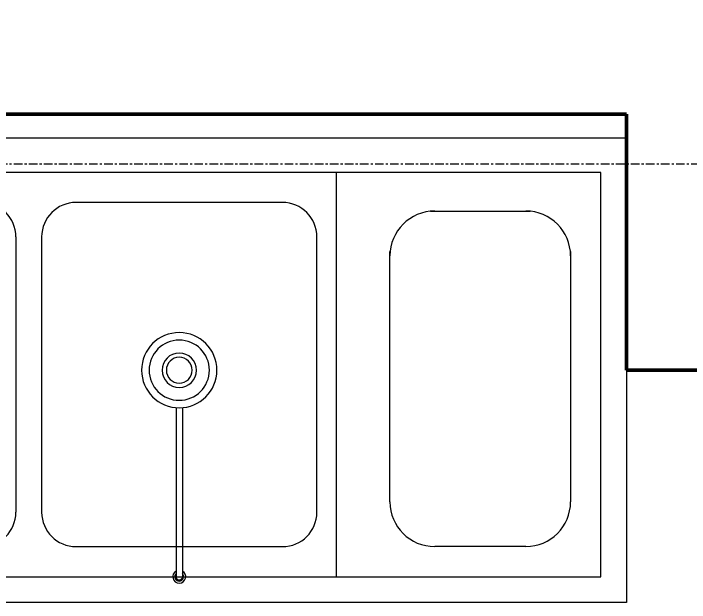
# Model space of a CAD drawing. Header units: inches. Extents: x -1548 to 1644, y -860 to 924.
# Drawn here: x -887.64 to -848.34, y 472 to 506.23 of the extents above; entities that cross this region are included whole.
import ezdxf

# ---------------------------------------------------------------- set-up
doc = ezdxf.new("R2010")
doc.units = ezdxf.units.IN
doc.header["$MEASUREMENT"] = 0
doc.linetypes.add('Grid Line', pattern=[0.875, 0.5, -0.125, 0.125, -0.125])
for name, color, linetype, lineweight in [('A-ANNO-DIMS', 211, 'Continuous', 9), ('A-ANNO-DIMS-96', 211, 'Continuous', 9), ('A-FDSQ', 13, 'Continuous', 9), ('A-WALL', 113, 'Continuous', 13), ('P-SANR-FIXT', 6, 'Continuous', 9), ('Q-SPCQ', 91, 'Continuous', 9), ('S-GRID', 1, 'Continuous', 9)]:
    doc.layers.add(name, color=color, linetype=linetype, lineweight=lineweight)
doc.styles.add('Trebuchet MS', font='trebuc.ttf', dxfattribs={"width": 0.8, "height": 9})
doc.dimstyles.new('Linear_-_3_32__Trebuchet_MS', dxfattribs={"dimscale": 12, "dimtxt": 9.278558, "dimasz": 0.375, "dimexe": 0.5, "dimexo": 0.5, "dimgap": 0.125, "dimtad": 1, "dimdec": 4, "dimrnd": 0.0625, "dimzin": 3, "dimdsep": 46, "dimlunit": 4, "dimtxsty": 'Trebuchet MS', "dimblk1": 'OBLIQUE', "dimblk2": 'OBLIQUE', "dimsah": 1, "dimcen": 0.09, "dimdle": 0.375, "dimazin": 0, "dimtfac": 1, "dimtdec": 4, "dimtix": 1, "dimtmove": 0, "dimatfit": 3, "dimfxl": 1, "dimtvp": 1, "dimfrac": 2, "dimtolj": 1, "dimtzin": 0, "dimarcsym": 2})

# ---------------------------------------------------------------- blocks, each defined once
blk = doc.blocks.new('Sink-3 Basin - 91_ Width-1106534-L1')
at = {"layer": 'P-SANR-FIXT'}
for p, q in [((-68.632, -16.158), (-68.632, 10.842)), ((-68.632, 10.842), (18.368, 10.842)), ((-67.132, 8.842), (-67.132, -14.658)), ((16.868, 8.842), (-67.132, 8.842)), ((-51.757, 8.842), (-51.757, -14.658)), ((1.493, 8.842), (1.493, -14.658)), ((16.868, -14.658), (16.868, 8.842)), ((-36.632, 7.092), (-48.632, 7.092)), ((-19.132, 7.092), (-31.132, 7.092)), ((-1.632, 7.092), (-13.632, 7.092)), ((-50.632, 5.092), (-50.632, -10.908)), ((-34.632, 5.092), (-34.632, -10.908)), ((-33.132, 5.092), (-33.132, -10.908)), ((-17.132, 5.092), (-17.132, -10.908)), ((-15.632, 5.092), (-15.632, -10.908)), ((0.368, -10.908), (0.368, 5.092)), ((18.368, -2.658), (18.368, -16.158)), ((-48.632, -12.908), (-36.632, -12.908)), ((-31.132, -12.908), (-19.132, -12.908)), ((-13.632, -12.908), (-1.632, -12.908)), ((-67.132, -14.658), (16.868, -14.658)), ((18.368, -16.158), (-68.632, -16.158))]:
    blk.add_line(p, q, dxfattribs=at)
for centre, radius, start, end in [((-48.632, 5.092), 2, 90, 180), ((-36.632, 5.092), 2, 360, 90), ((-31.132, 5.092), 2, 90, 180), ((-19.132, 5.092), 2, 360, 90), ((-13.632, 5.092), 2, 90, 180), ((-1.632, 5.092), 2, 360, 90), ((-42.632, -2.658), 1, 0, 180), ((-25.132, -2.658), 1, 111.5972, 180), ((-25.132, -2.658), 1, 0, 68.4024), ((-7.632, -2.658), 1, 0, 180), ((-42.632, -2.658), 1, 180, 360), ((-25.132, -2.658), 1, 180, 248.5802), ((-25.132, -2.658), 1, 291.42, 360), ((-7.632, -2.658), 1, 180, 360), ((-48.632, -10.908), 2, 180, 270), ((-36.632, -10.908), 2, 270, 360), ((-31.132, -10.908), 2, 180, 270), ((-19.132, -10.908), 2, 270, 0), ((-13.632, -10.908), 2, 180, 270), ((-1.632, -10.908), 2, 270, 0)]:
    blk.add_arc(centre, radius, start, end, dxfattribs=at)
blk = doc.blocks.new('Twist Waste - Twist Waste-1106551-L1')
at = {"layer": 'A-FDSQ'}
for p, q in [((4.367, -2), (14.187, -2)), ((4.367, -2.375), (14.187, -2.375))]:
    blk.add_line(p, q, dxfattribs=at)
for centre, radius, start, end in [((2.187, -2.188), 2.188, 360, 180), ((2.187, -2.188), 1.75, 360, 180), ((2.187, -2.188), 0.75, 360, 180), ((14.187, -2.188), 0.375, 360, 150), ((14.187, -2.188), 0.256, 360, 132.9588), ((2.187, -2.188), 2.188, 180, 360), ((2.187, -2.188), 1.75, 180, 360), ((2.187, -2.188), 0.75, 180, 360), ((14.187, -2.188), 0.375, 210, 360), ((14.187, -2.188), 0.256, 227.0412, 360), ((14.187, -2.188), 0.188, 270, 90)]:
    blk.add_arc(centre, radius, start, end, dxfattribs=at)
blk = doc.blocks.new('Trash Can - Trash Can-V28-L1')
at = {"layer": 'Q-SPCQ'}
for p, q in [((-3.303, -0.25), (2.494, -0.25)), ((-5.654, -17.149), (-5.654, -2.601)), ((4.846, -2.601), (4.846, -17.149)), ((2.244, -19.75), (-3.053, -19.75))]:
    blk.add_line(p, q, dxfattribs=at)
for centre, start, end in [((-3.053, -2.851), 90, 180), ((2.244, -2.851), 0, 90), ((-3.053, -17.149), 180, 270), ((2.244, -17.149), 270, 0)]:
    blk.add_arc(centre, 2.601, start, end, dxfattribs=at)
blk = doc.blocks.new('DIMBLOCK2-L1')
at = {"layer": 'A-ANNO-DIMS-96'}
for p, q in [((-1195.5, 792.488), (-1195.5, 798.488)), ((-774, 792.488), (-774, 798.488)), ((-1195.5, 792.488), (-774, 792.488)), ((-1195.5, 792.488), (-1195.5, 531)), ((-774, 792.488), (-774, 506.375))]:
    blk.add_line(p, q, dxfattribs=at)
at = {"layer": 'A-ANNO-DIMS-96', "lineweight": 70}
for p, q in [((-1195.5, 792.488), (-1193.25, 794.738)), ((-774, 792.488), (-771.75, 794.738)), ((-1195.5, 792.488), (-1197.75, 790.238)), ((-774, 792.488), (-776.25, 790.238))]:
    blk.add_line(p, q, dxfattribs=at)
at = {"layer": 'A-ANNO-DIMS-96', "color": 0, "insert": (-1006.767, 805.504), "char_height": 9, "width": 52.8406, "attachment_point": 1, "line_spacing_factor": 1.048425, "style": 'Trebuchet MS'}
blk.add_mtext('35\' - 1 1/2"', dxfattribs=at)
blk = doc.blocks.new('_Oblique')
at = {"color": 0, "linetype": 'ByBlock', "lineweight": -2}
blk.add_line((-0.5, -0.5), (0.5, 0.5), dxfattribs=at)

msp = doc.modelspace()

# ---------------------------------------------------------------- linework, layer by layer
at = {"layer": 'A-WALL', "lineweight": 50}
for p, q in [((-852, 500.375), (-1077.5, 500.375)), ((-852, 500.375), (-852, 485.5)), ((-852, 485.5), (-828, 485.5))]:
    msp.add_line(p, q, dxfattribs=at)
at = {"layer": 'S-GRID', "linetype": 'Grid Line'}
msp.add_line((-1479.1199, 497.5), (1029.23722, 497.5), dxfattribs=at)

# ---------------------------------------------------------------- block references
at = {"layer": 'A-FDSQ', "rotation": 269.9999999999998}
msp.add_blockref('Twist Waste - Twist Waste-1106551-L1', (-875.8125, 487.6875), dxfattribs=at)
at = {"layer": 'P-SANR-FIXT'}
msp.add_blockref('Sink-3 Basin - 91_ Width-1106534-L1', (-870.36769, 488.15766), dxfattribs=at)
at = {"layer": 'Q-SPCQ'}
msp.add_blockref('Trash Can - Trash Can-V28-L1', (-860.09574, 495), dxfattribs=at)

# ---------------------------------------------------------------- dimensions: what is measured, and where the dimension line sits
at = {"layer": 'A-ANNO-DIMS'}
dim = msp.add_linear_dim(base=(-774, 792.48785), p1=(-1195.5, 525), p2=(-774, 500.375), dimstyle='Linear_-_3_32__Trebuchet_MS', override={"dimpost": '<>', "dimfxl": 422.218712}, dxfattribs=at)
dim.commit()
dim.dimension.update_dxf_attribs({"geometry": 'DIMBLOCK2-L1', "text_midpoint": (-984.75, 798.56664)})

doc.saveas('drawing.dxf')
